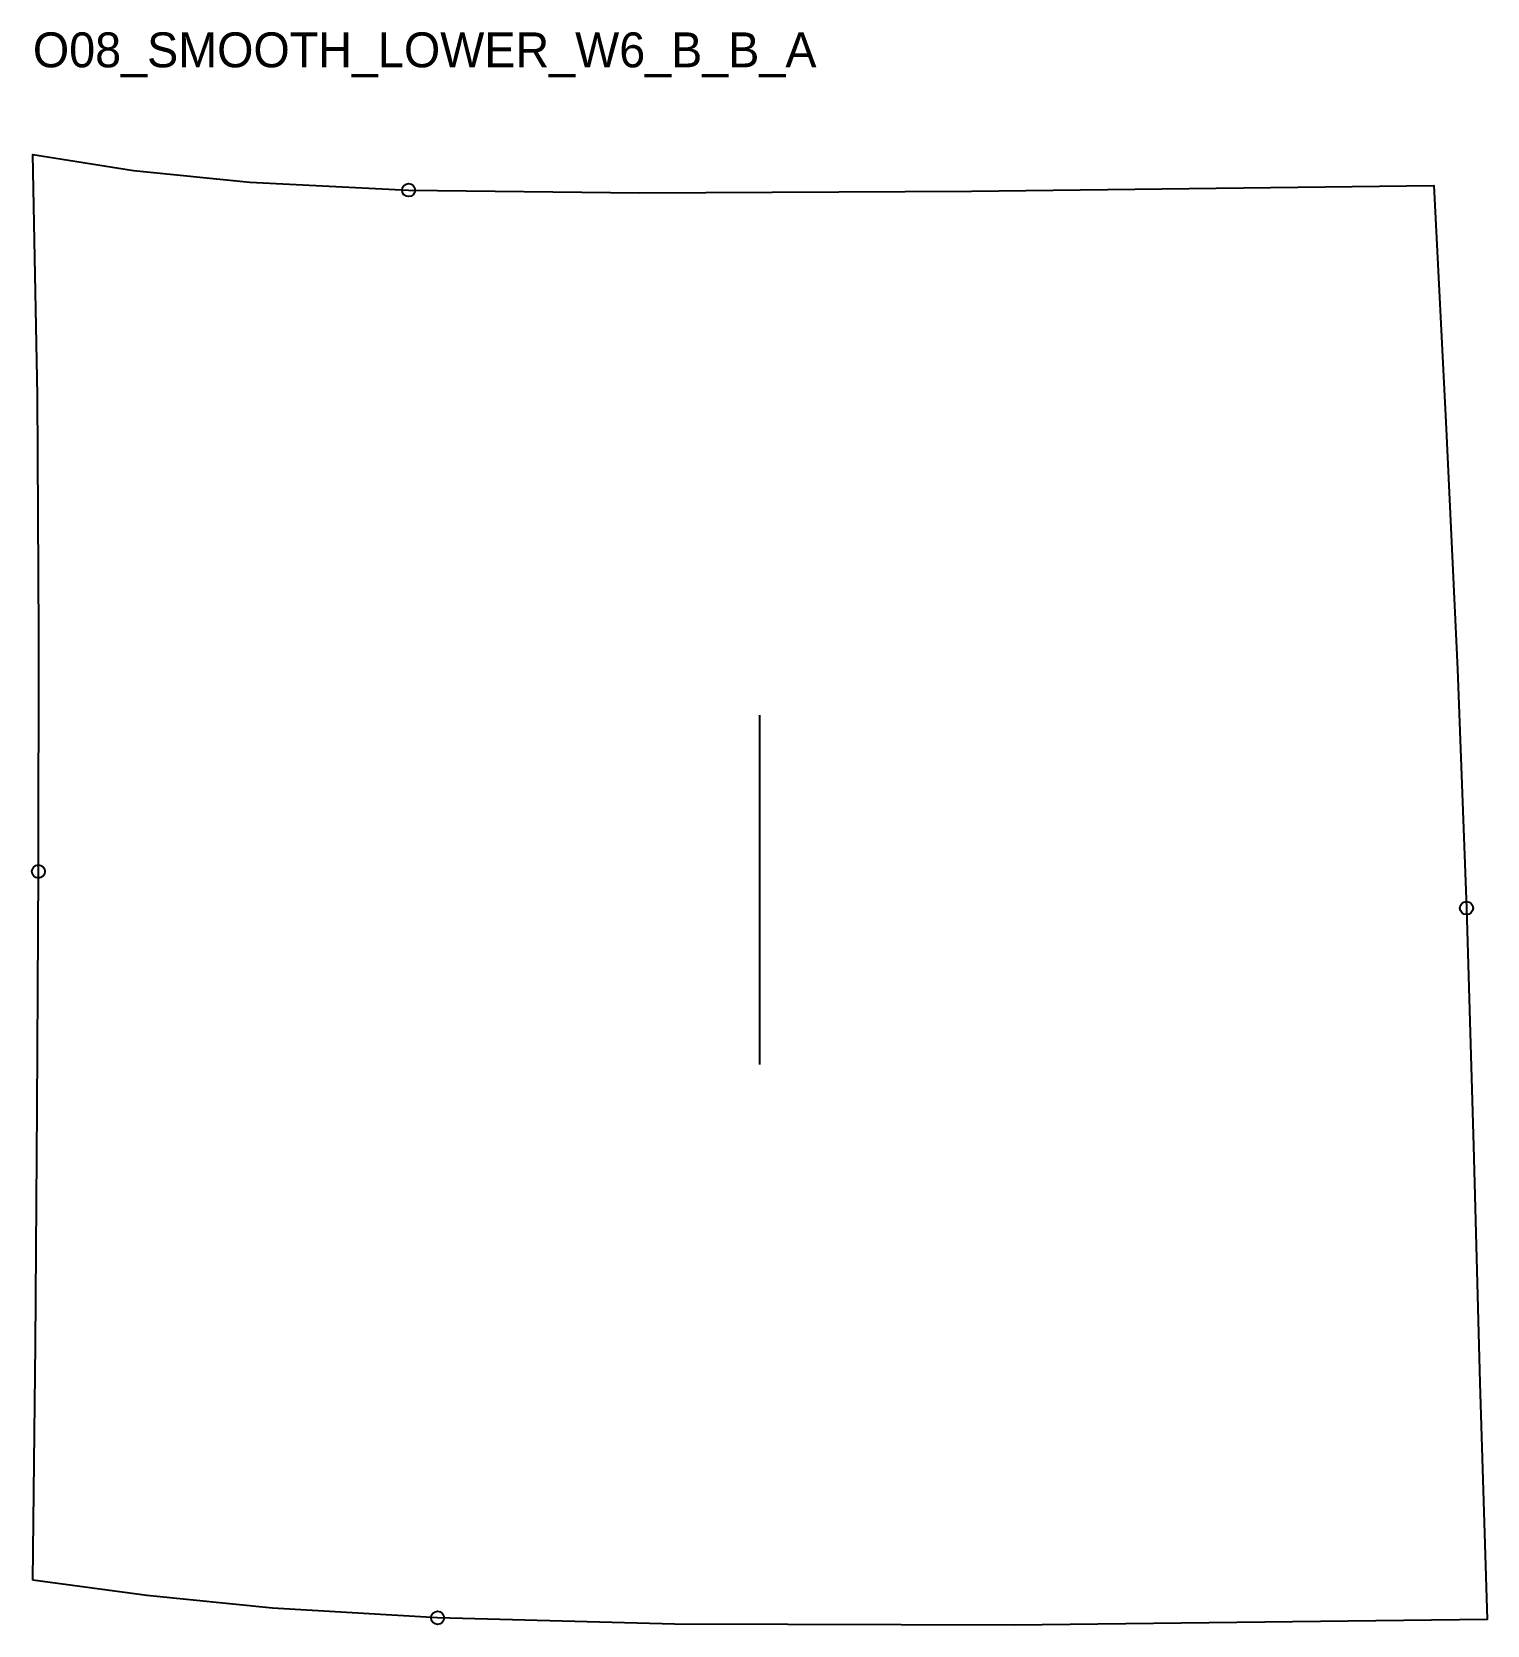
# Model space of a CAD drawing. Header units: millimetres. Extents: x 0 to 333, y -10 to 355.
import ezdxf

# ---------------------------------------------------------------- set-up
doc = ezdxf.new("R2010")
doc.units = ezdxf.units.MM
for name, color, linetype in [('CUT', 1, 'Continuous'), ('GRAIN', 3, 'Continuous'), ('ID', 7, 'Continuous'), ('NOTCH', 2, 'Continuous'), ('SEAM', 5, 'Continuous')]:
    doc.layers.add(name, color=color, linetype=linetype)

msp = doc.modelspace()

# ---------------------------------------------------------------- linework, layer by layer
at = {"layer": 'CUT'}
msp.add_lwpolyline([(0, 0), (0.6, 54.03), (1.02, 108.16), (1.27, 162.42), (1.33, 216.87), (1.08, 271.58), (0, 326.73), (23.09, 323.1), (49.72, 320.37), (86.09, 318.6), (138.96, 317.93), (215.05, 318.33), (321, 319.67), (323.78, 263.91), (326.43, 208.8), (328.48, 154.05), (330.09, 99.54), (331.56, 45.22), (333.2, -8.97), (224.88, -10.29), (147.03, -10.04), (92.73, -8.63), (54.87, -6.39), (26.12, -3.5), (0, 0)], close=True, dxfattribs=at)
at = {"layer": 'GRAIN'}
msp.add_line((166.6, 118.22), (166.6, 198.22), dxfattribs=at)
at = {"layer": 'NOTCH'}
for centre in [(86.09, 318.6), (1.27, 162.42), (328.48, 154.05), (92.73, -8.63)]:
    msp.add_circle(centre, 1.5, dxfattribs=at)
at = {"layer": 'SEAM'}
msp.add_lwpolyline([(0, 0), (0.6, 54.03), (1.02, 108.16), (1.27, 162.42), (1.33, 216.87), (1.08, 271.58), (0, 326.73), (23.09, 323.1), (49.72, 320.37), (86.09, 318.6), (138.96, 317.93), (215.05, 318.33), (321, 319.67), (323.78, 263.91), (326.43, 208.8), (328.48, 154.05), (330.09, 99.54), (331.56, 45.22), (333.2, -8.97), (224.88, -10.29), (147.03, -10.04), (92.73, -8.63), (54.87, -6.39), (26.12, -3.5)], close=True, dxfattribs=at)

# ---------------------------------------------------------------- texts
at = {"layer": 'ID'}
msp.add_text('O08_SMOOTH_LOWER_W6_B_B_A', height=8, dxfattribs=at).set_placement((0, 346.73))

doc.saveas('drawing.dxf')
